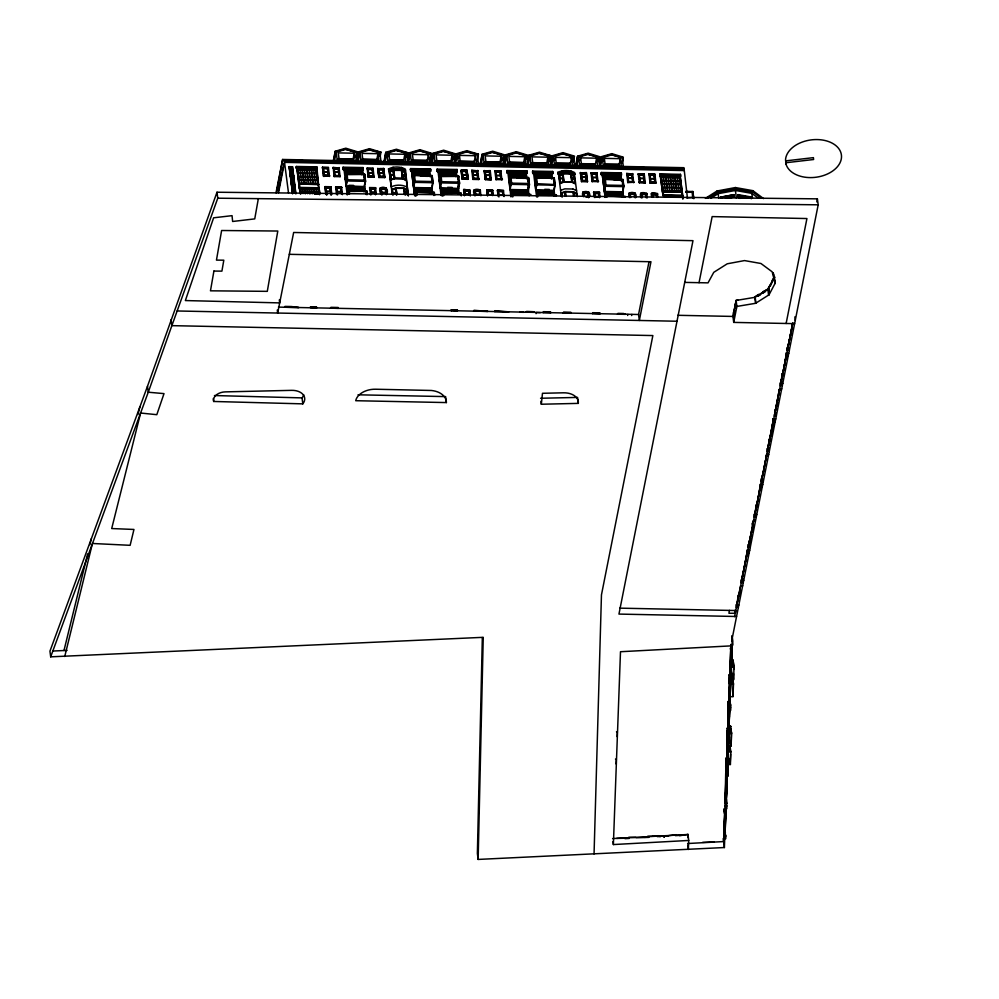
<?xml version="1.0" encoding="UTF-8"?>
<svg xmlns="http://www.w3.org/2000/svg" width="999" height="999" viewBox="0 0 999 999"><rect width="100%" height="100%" fill="white"/><g stroke="black" fill="none" stroke-linecap="round" stroke-linejoin="round"><path stroke-width="1.5" d="M482.33 637.574L477.372 853.458L478.146 859.427L724.387 847.539L732.329 637.837L818.181 204.807L817.394 198.851L216.995 192.233L147.49 386.263L49.95 651.161L50.687 656.83L483.241 637.325L478.146 859.427M594.055 853.945L601.46 594.88L652.859 335.564L171.865 325.649L148.264 392.22L50.687 656.83M668.219 836.038L660.189 836.051L660.164 836.75M668.581 835.664L676.248 834.677M687.936 835.863L687.974 834.49L612.599 838.586M616.121 763.973L616.296 759.065L615.484 759.103M617.132 736.638L617.307 731.718L616.495 731.768M679.645 835.664L687.974 834.49L688.711 840.459L613.374 844.555L620.491 651.723L731.967 645.829L730.993 670.953L729.807 670.466M635.951 837.449L628.721 837.287M636.4 837.774L648.738 837.374M652.072 836.288L647.739 836.25M652.484 836.275L658.291 835.688M688.711 840.459L688.373 849.487L687.799 845.017M714.223 842.045L702.634 842.357M730.906 644.367L723.613 841.57L687.599 843.531M732.042 641.445L731.755 635.789M724.987 836.001L725.998 808.715L724.874 808.778L723.825 836.063L725.848 835.951L724.987 832.392M726.086 776.048L727.21 775.986L726.198 803.258L725.037 803.333L725.711 773.226M729.832 705.057L730.831 677.784L729.707 677.846L728.658 705.119L730.681 705.019L729.819 701.46M731.043 672.327L732.042 645.042L730.918 645.104L729.869 672.389L730.993 672.327L732.042 645.042M725.386 832.367L724.874 835.127M726.498 802.359L725.798 796.678M728.221 731.206L729.27 743.206L727.247 743.318L726.236 770.591L727.372 770.529L728.421 743.256L727.372 770.529L726.723 765.259M727.284 728.234L728.571 737.799L729.632 710.514L728.621 737.799L727.447 737.861L728.496 710.576L730.481 710.464L730.219 701.435M731.031 668.718L730.931 671.453M732.442 641.42L732.142 638.711M729.844 726.335L730.656 726.285L729.844 726.335L730.594 732.841L731.405 732.804L730.856 728.546M732.329 660.414L733.091 660.077L734.028 667.245L733.566 679.782L729.532 680.007M725.848 835.951L725.749 838.685L723.726 838.785M726.598 799.637L726.86 808.678L724.824 808.778M726.036 776.048L728.071 775.936L728.271 770.479L726.822 762.449M729.27 743.206L729.008 734.165M729.882 726.623L730.631 726.835M730.481 710.464L730.681 705.019M729.67 677.846L731.693 677.734L731.43 668.693M729.782 749.924L729.894 745.329M732.866 666.358L733.091 660.077M729.894 750.798L730.681 751.298L729.894 750.798L729.158 745.129M733.041 666.633L732.292 660.127M730.569 754.158L730.232 763.298L729.42 763.348M733.591 673.751L733.403 678.596L732.604 678.633M733.741 669.455L733.878 666.046L730.044 666.258M726.36 764.71L730.381 764.497L730.856 751.947L729.944 745.629M728.433 746.141L731.118 745.991L731.58 733.441L730.656 726.285M725.798 779.882L725.936 776.285L727.122 776.76L726.161 801.885L725.037 801.947L724.862 793.706M726.173 768.668L725.761 759.265M726.96 748.351L727.147 743.556M728.346 710.813L727.447 736.475L728.583 736.413L728.021 732.105M730.756 656.368L730.906 652.409M726.81 762.886L726.91 760.251M729.832 683.965L728.87 698.376M724.912 814.759L724.025 829.307M729.482 705.082L729.482 703.696M730.531 677.797L730.444 678.583M730.694 672.339L730.694 670.966M731.743 645.067L731.655 645.841M724.637 836.013L724.637 834.64M725.686 808.74L725.611 809.515M725.848 803.283L725.848 801.897M726.897 775.998L726.822 776.785M728.109 743.268L728.034 744.043M729.32 710.539L729.245 711.313M729.782 705.069L730.831 677.784M724.949 836.001L725.998 808.715M727.21 775.986L726.161 803.271L725.711 799.462M730.294 696.74L732.979 696.603L733.478 684.053L732.742 678.383M388.499 168.968C393.419 166.346 400.349 166.296 405.382 169.143L408.191 194.668M408.416 196.004L405.119 170.717C400.324 168.094 394.13 168.319 389.148 170.379C391.158 168.769 401.81 167.208 405.569 170.879M557.829 172.44C562.749 169.83 569.68 169.768 574.7 172.615L574.9 174.338L571.515 174.276M561.351 174.063C549.712 174.538 574.225 169.593 574.9 174.338M578.321 403.384L541.333 404.233L542.482 393.294L563.473 392.807A16.109 10.777 -7.4 0 1 578.321 403.384L577.547 397.415L540.559 398.264M729.395 610.401L728.933 613.249L735.339 613.274L735.788 610.539L619.717 608.154M258.341 198.651L254.745 218.893L232.63 221.478L232.043 215.659L213.624 217.807L185.364 300.562L279.683 302.897L279.295 299.912M362.987 168.981L363.062 167.57L343.094 167.208L343.144 169.593L363.161 169.68L343.144 169.593M343.019 168.631L343.094 167.208M363.112 169.942L363.062 167.57M410.614 170.979L430.644 171.054L410.614 170.979L410.577 168.594L430.544 168.956L430.469 170.367M410.489 170.005L410.577 168.594M430.544 168.956L430.594 171.328M437.15 171.516L457.18 171.603L437.15 171.516L437.112 169.143L457.08 169.493L457.005 170.916M437.025 170.554L437.112 169.143M457.13 171.878L457.08 169.493M507.042 172.952L527.072 173.039L507.042 172.952L507.005 170.567L526.972 170.929L526.898 172.352M506.918 171.99L507.005 170.567M526.972 170.929L527.022 173.314M532.717 173.476L552.747 173.564L532.717 173.476L532.679 171.104L552.647 171.453L552.572 172.877M532.592 172.515L532.679 171.104M552.697 173.838L552.647 171.453M601.41 174.887L601.348 173.651L621.316 174.013L621.44 174.975L601.41 174.887L601.373 172.502L621.341 172.864L621.266 174.288M601.286 173.926L601.373 172.502M621.341 172.864L621.39 175.25M564.048 181.905L563.036 173.689L570.766 173.838L571.765 182.055L564.073 181.731M276.011 192.782L282.617 159.465L683.953 167.695L687.437 198.052M276.498 192.757L282.617 159.465M278.309 191.271L283.741 163.911M278.509 192.77L284.528 162.362L683.865 170.554M292.595 193.781L289.161 166.658L292.495 166.721L295.929 193.843M292.495 166.721L289.41 166.895L290.272 175.874L293.594 175.949M291.608 184.528L290.572 175.836L293.656 175.674L290.322 175.599M293.344 175.637L290.497 175.3M316.246 169.106L297.365 168.719L299.225 183.878L318.107 184.266L316.246 169.106L296.466 168.631L296.378 166.471L316.833 166.883L318.556 184.815L316.508 169.043M296.466 168.631L296.378 166.471M294.505 184.578L291.658 184.253M298.988 184.977L296.928 168.307L300.112 193.644M299.225 183.878L318.107 184.266M300.175 193.319L299.463 187.812L319.106 188.187L299.4 188.149L298.963 184.078L318.606 184.453L319.755 194.056M284.578 307.23L298.951 307.53M284.877 307.23L285.04 306.406L291.433 306.531L298.464 307.505M316.833 166.883L316.908 169.056M329.445 176.461L328.396 167.308L322.49 167.183L323.539 176.336L329.533 176.036L323.539 176.336M323.626 175.911L322.49 167.183M323.177 168.244L327.784 168.344L323.177 168.244L324.101 175.424M325.886 194.343L325.025 186.638L330.931 186.763L331.78 194.468M325.861 193.931L325.025 186.638M325.699 187.712L330.307 187.8L325.699 187.712L326.611 194.992M356.144 157.343L357.255 151.711L345.804 148.202L335.214 151.261L333.266 161.101L334.403 161.151L336.188 152.16L345.779 149.388L356.156 152.572L357.242 160.976M333.591 161.875L335.214 151.261M334.203 176.561L334.228 175.674L340.135 175.799L340.11 176.673L334.203 176.561L333.154 167.407L339.123 167.982L333.154 168.182L333.154 167.407M333.841 168.469L338.449 168.569L333.841 168.469L334.765 175.649M330.931 186.763L330.919 187.537L325.012 187.425M339.061 167.52L340.11 176.673M336.538 194.543L335.676 186.838L341.646 187.425L335.676 187.612L335.676 186.838M337.088 193.756L336.363 187.912L340.971 187.999L341.695 193.856M339.385 175.737L338.449 168.569M345.779 149.388L357.03 152.26L356.181 156.568M343.943 169.605L362.362 169.705L362.899 173.851M340.971 187.999L336.338 188.012M342.445 194.655L341.583 186.963M345.179 170.18L361.388 170.517L345.179 170.18L346.066 177.71M346.278 173.801L347.202 180.956L346.129 186.438L364.498 186.813L365.572 181.343L364.647 174.176L346.278 173.801L345.242 178.996L346.154 178.459L345.354 178.446L346.129 184.415M345.966 185.24L347.053 179.77L365.422 180.145L364.335 185.614L365.047 191.071M347.739 180.332L347.078 173.814L346.166 174.35L346.94 180.32M347.365 187.013L363.574 187.337L347.365 187.013L348.064 193.082M338.861 158.679L352.884 158.966L337.749 158.953M339.46 162.013L338.274 152.897L354.245 153.222L352.947 159.79L338.424 159.49M347.852 194.206L348.464 190.634L366.833 191.009L367.22 193.993M349.151 191.196L349.662 193.781M357.28 160.177L358.953 151.748L369.555 148.689L381.006 152.198L380.169 156.418M357.617 160.926L358.953 151.748M358.154 161.638L359.927 152.647L369.53 149.875L379.895 153.059L381.168 162.862M330.482 308.179L338.474 308.341M330.794 308.167L330.956 307.33L338.149 307.48L337.974 308.304M362.362 169.705L362.862 174.251M364.036 177.76L364.573 175.025L363.848 174.163L364.51 180.682M365.309 180.694L364.647 174.176M369.53 149.875L381.006 152.198M367.145 168.094L367.132 168.881L373.039 168.993L373.039 168.219L367.145 168.094L368.194 177.26L374.175 176.948L368.194 177.26M368.756 176.348L367.819 169.168L372.427 169.256L373.364 176.436M366.221 194.58L366.833 191.009M372.427 169.256L367.794 169.268M369.667 187.562L369.667 188.336L375.562 188.461L375.574 187.675L369.667 187.562L370.504 194.842M370.342 188.624L374.962 188.724L370.342 188.624L371.066 194.48M376.948 162.612L376.623 159.453L362.6 159.166M362.999 160.976L362.013 153.384L377.984 153.709L376.685 160.277L362.162 159.977M379.308 156.056L379.895 153.059M377.722 168.744L383.703 168.444L384.752 177.597L378.858 177.472L377.722 168.744L383.766 168.893M378.484 169.38C383.366 188.299 372.277 163.998 383.092 169.48L384.028 176.661M378.883 176.586C390.609 178.222 382.305 174.538 378.858 177.472M407.018 156.968L407.854 152.76L396.403 149.238L385.814 152.298L383.866 162.138L385.002 162.188L386.788 153.209L396.378 150.424L406.755 153.609L407.842 162.013M384.19 162.912L385.814 152.298M383.067 169.58L378.459 169.493M383.703 168.444L384.752 177.597M381.006 194.006C375.199 184.728 390.422 185.339 386.9 193.856M380.332 187.762L380.319 188.536L386.226 188.649M388.349 156.556L388.873 153.933L404.845 154.258L405.831 161.85M381.755 194.568L381.006 188.823L385.614 188.923L380.981 188.923L381.73 194.668M386.9 194.118L386.238 187.874M396.378 150.424L407.854 152.76M394.717 178.434L393.706 170.217L394.717 178.434L402.472 178.409L394.755 178.259M396.715 193.694L396.054 188.162L396.928 194.867M403.121 160.29L402.959 161.126L389.622 160.851M389.46 159.715L403.484 160.002L389.41 159.99M404.845 154.258L403.546 160.827L389.023 160.527M406.156 156.606L406.755 153.609M407.43 162.625L409.378 152.785L419.967 149.713L431.418 153.234L430.02 160.265M408.029 161.963L409.378 152.785M408.566 162.675L410.352 153.684L419.942 150.911L430.319 154.096L431.593 163.898M430.557 176.611L429.845 171.091L411.476 170.717L414.523 194.93M412.662 171.566L428.871 171.903L412.662 171.566L413.549 179.096M412.724 180.382L413.761 175.187L432.13 175.562L433.054 182.73L431.968 188.199L413.598 187.812L414.685 182.342L413.761 175.187M413.636 179.845L414.173 177.11M419.942 150.911L431.193 153.784L430.057 159.528M413.449 186.626L414.535 181.156L432.904 181.531L431.98 186.176M414.847 188.399L431.056 188.724L414.847 188.399L415.734 195.916M415.334 195.592L415.946 192.008L434.315 192.395L434.702 195.379M411.463 160.165L427.035 160.489L412.974 160.464M413.424 162.013L412.437 154.42L428.409 154.745L427.11 161.314L412.587 161.014M431.368 161.701L433.042 153.272L443.631 150.2L455.082 153.721L453.971 159.34M431.418 163.886L433.042 153.272M432.23 163.162L434.016 154.171L443.606 151.398L453.983 154.583L455.069 162.987L456.381 153.746L466.97 150.687L478.421 154.208L477.035 161.226M414.597 175.499L431.256 176.386L431.331 175.549L431.993 182.055L432.792 182.08L432.13 175.562M437.949 171.528L456.381 171.628L456.88 176.174M430.394 193.157L434.24 193.232L434.315 192.395M439.198 172.115L455.407 172.44L439.198 172.115L440.084 179.633M443.606 151.398L454.857 154.271L454.008 158.579M440.297 175.737L441.221 182.892L440.134 188.361L458.504 188.736L459.59 183.267L458.666 176.111L440.297 175.737L439.26 180.919L440.059 180.944M439.985 187.163L441.071 181.693L459.44 182.08L458.354 187.55M441.383 188.936L457.592 189.273L441.383 188.936L442.082 195.017M441.833 195.841L442.482 192.557L460.851 192.932L461.238 195.916M442.632 195.854L443.281 192.57L443.681 195.704M442.407 193.406L460.052 192.919L460.776 193.781M436.688 160.677L450.699 160.964L435.564 160.964M437.275 164.011L436.101 154.907L452.072 155.232L450.774 161.801L436.251 161.501M454.433 163.586L456.381 153.746M455.569 163.636L457.355 154.645L466.945 151.873L477.322 155.057L478.596 164.86M458.916 158.004L459.44 155.382L475.412 155.707L476.598 164.823M458.054 179.683L458.666 176.111M458.529 182.605L457.867 176.086L458.591 176.948M462.2 179.183L461.151 170.03L467.057 170.155L461.076 170.454L462.2 179.183L468.106 179.308L467.057 170.155M461.813 171.204L466.446 171.191C466.783 189.773 470.866 166.009 461.813 171.204L462.749 178.384L461.838 171.091M466.945 151.873L478.421 154.208M460.851 192.932L459.94 193.469M464.36 195.467L463.686 189.485L469.642 190.072L463.686 189.485M478.733 178.958L472.889 178.521L478.796 178.634L478.771 179.52L472.864 179.395L471.815 170.242L477.784 170.829L471.815 171.029L471.815 170.242M474.363 164.61L474.05 161.451L460.027 161.164M475.412 155.707L474.113 162.275L459.59 161.975M473.426 178.496L472.502 171.316L477.11 171.403L478.046 178.584M468.956 190.759L464.36 190.559L468.956 190.759L469.505 195.067M470.254 195.592L469.58 189.61M472.864 179.395L472.889 178.521M477.11 171.403L472.477 171.416M477.722 170.367L478.771 179.52M475.012 195.929C467.932 183.204 490.696 193.394 474.338 189.685M451.236 310.864L451.298 310.04L457.405 310.165L457.342 310.989M475.024 190.747L479.632 190.846L475.024 190.747L475.561 195.167M503.046 160.352L504.158 154.733L492.707 151.211L482.117 154.283L480.169 164.111L481.306 164.161L483.091 155.182L492.682 152.397L503.059 155.594L504.145 163.986M480.494 164.885L482.117 154.283M480.919 195.792L480.244 189.81M484.24 170.929L490.234 170.629L491.283 179.783L485.377 179.658L484.24 170.929L490.284 171.079L484.328 171.279L485.377 179.658M484.328 171.279L484.328 170.504M485.002 171.566L489.61 171.666L485.002 171.566L485.939 178.746M492.682 152.397L503.933 155.282L503.084 159.59M487.337 194.755L486.85 189.96L492.757 190.085L493.244 194.88M487.524 195.954L486.85 189.96M487.537 191.034L492.145 191.121L487.537 191.034L488.074 195.442M491.283 179.783L485.464 179.233M494.992 170.717L494.992 171.503L500.886 171.616L500.899 170.841L495.054 171.179M496.603 178.971L495.666 171.791L500.274 171.878L501.211 179.058M496.066 178.996C515.397 179.558 483.004 179.42 501.973 179.108M499.425 162.275L499.263 163.099L484.49 162.8M485.764 161.688L499.787 161.975L484.652 161.963M486.363 165.022L485.177 155.906L501.148 156.231L499.85 162.8L485.327 162.5M500.274 171.878L495.641 171.89M473.588 311.114L487.962 311.413M497.514 190.16L497.514 190.934L503.421 191.059L503.421 190.285L497.514 190.16L503.484 190.747L504.095 196.528M473.901 311.114L474.063 310.277L487.475 311.388M498.189 191.221L502.809 191.321L498.189 191.221L498.938 196.965M504.108 163.199L505.781 154.758L516.371 151.698L527.822 155.22L526.985 159.428M504.445 163.936L505.781 154.758M504.97 164.648L506.755 155.669L516.346 152.884L526.723 156.069L527.996 165.871M507.842 172.964L526.273 173.064L526.948 179.033M509.09 173.551L525.299 173.876L509.09 173.551L509.977 181.069M510.189 177.16L511.113 184.328L510.027 189.798L528.396 190.172L529.482 184.703L528.558 177.547L510.189 177.16L509.153 182.355L509.952 182.38M510.102 182.13L509.303 182.105L510.988 177.185L511.65 183.691M510.914 178.022L527.797 177.822L528.483 178.384L527.947 181.119M516.346 152.884L527.597 155.769L527.035 158.641M509.877 188.599L510.964 183.129L529.333 183.504L528.246 188.973L529.145 195.854M511.276 190.372L527.484 190.709L511.276 190.372L511.975 196.453M526.823 195.13L530.669 195.217L530.744 194.368L512.375 193.993L513.211 194.305L512.3 194.842M523.763 165.622L523.451 162.462L509.428 162.175M509.827 163.986L508.841 156.393L524.812 156.718L523.513 163.287L508.991 162.987M494.542 311.538L508.916 311.838M494.855 311.538L495.017 310.714L508.429 311.813M526.123 159.066L526.723 156.069M527.497 162.263L528.883 155.232L539.472 152.173L550.924 155.694L549.812 161.314M527.26 165.846L528.883 155.232M528.071 165.122L529.857 156.144L539.448 153.359L549.825 156.543L550.911 164.947M527.909 180.819L528.558 177.547M528.421 184.041L527.759 177.522L527.684 178.371M533.516 173.489L551.947 173.589L552.447 178.134M534.765 174.076L550.973 174.4L534.765 174.076L535.889 182.767M539.448 153.359L550.924 155.694M534.827 182.879L535.864 177.697L554.233 178.072L555.157 185.227L554.07 190.697L535.701 190.322L536.788 184.852L535.864 177.697M536.588 178.559L536.663 177.71L537.325 184.228L536.525 184.203L535.601 177.048L542.944 177.198M535.551 189.123L536.638 183.654L554.895 184.578L554.233 178.072M536.95 190.896L553.159 191.234L536.95 190.896L537.649 196.978M537.937 195.067L556.418 194.892L556.343 195.742L555.619 194.88L537.937 195.067L549.413 195.305M532.529 162.65L546.553 162.937L531.418 162.924M533.129 165.984L531.943 156.868L547.914 157.193L546.615 163.761L532.092 163.461M550.499 165.559L552.447 155.719L563.036 152.647L574.487 156.169L573.376 161.788M551.111 164.897L552.447 155.719M551.635 165.609L553.421 156.618L563.011 153.846L573.389 157.03L574.662 166.833M554.982 159.977L555.506 157.355L571.478 157.68L572.664 166.796M553.359 178.896L553.434 178.047L554.095 184.565M554.62 185.951L553.921 189.51L554.845 195.941M558.441 174.001C563.186 171.678 569.667 171.591 574.45 174.188L577.335 196.641M563.011 153.846L574.263 156.718L573.414 161.026M536.051 313.661L536.276 312.562L540.272 312.65M560.564 190.347L564.822 188.861L572.939 189.023M556.093 163.137L570.117 163.424L556.043 163.399M571.478 157.68L570.179 164.248L555.656 163.948M572.789 160.027L573.389 157.03M542.919 312.537L550.899 312.699M543.219 312.525L543.394 311.688L550.574 311.838L550.412 312.662M598.751 160.901L599.587 156.693L588.136 153.172L577.547 156.231L575.599 166.071L576.735 166.121L578.521 157.143L588.111 154.358L598.488 157.542L599.575 165.946M575.923 166.845L577.547 156.231M580.082 160.489L580.606 157.867L596.578 158.192L597.564 165.784M576.535 190.672L573.064 189.048M580.369 172.902L586.351 172.602L587.4 181.756L581.505 181.631L580.369 172.902L586.413 173.052M581.53 180.744C593.256 182.38 584.952 178.696 581.505 181.631M588.111 154.358L599.363 157.23L598.513 161.538M585.739 173.639L581.106 173.651C586.076 192.495 574.924 168.044 585.739 173.639L586.675 180.819M586.351 172.602L587.4 181.756M583.466 196.728C578.708 189.66 592.419 189.86 589.385 196.741M582.979 191.933L582.979 192.707L588.873 192.832M584.028 196.116L583.653 193.007L588.274 193.094L588.811 197.515M563.124 312.949L571.116 313.112M563.436 312.937L563.598 312.1L570.791 312.25L570.616 313.087M591.121 172.69L591.108 173.476L597.015 173.589L597.015 172.815L591.171 173.152M591.795 173.764L596.403 173.851L591.795 173.764L592.732 180.944M588.274 193.094L583.641 193.107M589.36 196.853L588.886 192.058M581.193 163.649L595.217 163.936L581.143 163.923M592.195 180.969C611.525 181.531 579.12 181.393 598.089 181.081M596.578 158.192L595.279 164.76L580.756 164.46M597.889 160.539L598.488 157.542M593.643 192.133L593.631 192.907L599.537 193.032L599.537 192.258L593.643 192.133L594.118 196.928M599.338 166.558L601.286 156.718L611.888 153.659L623.326 157.18L622.215 162.8M594.855 197.615L594.318 193.194L598.925 193.294L599.462 197.702M599.949 165.896L601.286 156.718M597.315 181.144L596.403 173.851M600.474 166.608L602.26 157.63L611.863 154.845L622.227 158.029L623.501 167.832M603.821 160.976L604.345 158.354L620.317 158.679L621.503 167.795M621.353 180.532L620.641 175L602.272 174.625L605.132 197.415M598.925 193.294L594.293 193.307M604.345 183.004L603.458 175.487L619.667 175.812L620.229 180.17M603.521 184.291L604.557 179.096L622.926 179.483L623.851 186.638L622.764 192.108L623.326 196.378M604.432 183.766L604.969 181.031M604.245 190.534L605.332 185.065L623.701 185.439L622.777 190.085M604.557 179.096L605.481 186.264L604.395 191.733L622.764 192.108M611.863 154.845L623.101 157.717L621.965 163.474M606.156 196.94L605.644 192.308L621.853 192.645L622.414 196.99M607.467 196.791L607.542 195.941L624.2 196.84M604.932 164.136L618.955 164.423L604.882 164.41M620.317 158.679L619.018 165.247L604.495 164.947M592.27 313.549L600.262 313.711M620.179 180.444L619.667 175.812M592.582 313.536L592.744 312.699L599.937 312.849L599.762 313.674M620.641 175L621.316 180.969M605.394 179.42L622.052 180.307L622.127 179.458L622.789 185.976L623.588 185.989L622.926 179.483M622.177 195.816L621.853 192.645M633.703 181.818L627.809 181.693L633.766 182.28L627.784 182.58L626.735 173.426L632.692 174.001L626.723 174.201L626.735 173.426M627.409 174.488L632.017 174.588L627.409 174.488L628.346 181.668M627.784 182.58L627.809 181.693M632.629 173.551L633.691 182.705M629.732 197.652C624.912 190.534 638.935 190.797 635.639 197.777M629.258 192.857C628.658 194.518 635.839 194.668 635.164 192.982M629.932 193.931L634.54 194.018L629.932 193.931L630.282 196.903M632.954 181.768L632.017 174.588M638.224 174.088L644.218 173.789L645.267 182.942L639.36 182.817L638.224 174.088L644.218 173.789M638.985 174.725L643.606 174.825L638.985 174.725L639.922 181.905M639.36 182.817L639.385 181.93L645.354 182.517L639.385 181.93M644.28 174.238L638.311 174.438L638.311 173.664M640.834 193.119C656.693 196.953 635.888 187.05 641.321 197.914M617.519 314.185L625.511 314.348M641.52 194.193L646.128 194.281L641.52 194.193L641.87 197.165M617.919 314.198L617.981 313.374L623.738 313.499M644.53 182.005L643.606 174.825M645.267 182.942L645.292 182.055M655.956 182.268L650.049 182.155L656.018 182.73L650.024 183.042L648.975 173.876L654.944 174.463L648.975 174.663L648.975 173.876M650.586 182.13L649.65 174.95L654.27 175.037L655.194 182.218M646.74 193.244L647.252 197.927M650.024 183.042L650.049 182.155M654.27 175.037L649.637 175.05M654.882 174.001L655.931 183.154M651.835 196.703C647.939 187.662 666.882 197.452 651.498 193.319M627.659 315.459L627.884 314.36M652.185 194.38L656.793 194.48L652.185 194.38L652.534 197.365M631.655 315.547L631.88 314.435M677.359 191.633L681.718 191.721L679.857 176.573L660.901 176.511L680.519 176.511L680.431 174.338L659.989 173.926L662.999 195.604L682.642 195.979L682.217 191.908L683.004 198.764M660.064 176.086L659.989 173.926M657.742 196.815L657.404 193.444M662.512 191.87L682.23 191.945L680.182 176.174L682.167 192.283L676.111 192.133M289.31 254.32L650.973 261.738L639.335 320.467L638.561 314.498L649 261.788M662.999 195.604L682.717 195.679L683.079 198.426M663.486 195.567L682.367 195.954L682.754 198.901M680.431 174.338L680.519 176.511M681.718 191.721L662.837 191.333L660.976 176.186M689.023 192.295L686.038 192.233L686.101 191.396L692.881 191.533L693.818 198.689M686.763 197.902L693.656 197.502L692.757 198.027L692.082 191.521L692.02 192.357L686.101 191.396M693.556 198.052L692.881 191.533M699.05 282.692L712.15 216.596L806.93 218.544L786.126 323.476M733.328 313.037L734.702 308.129M735.089 304.146L734.752 307.854M794.617 323.651L733.716 322.402L732.941 316.433L736.138 300.262L738.149 300.299M734.128 313.674L734.727 310.627M733.716 322.402L736.875 306.431L736.101 300.462L754.807 297.34L768.281 288.823L774.35 277.285L775.124 283.254L769.055 294.78L755.581 303.309L736.875 306.431M737.986 596.828L737.025 604.045M787.324 350.487L792.756 323.127L787.337 350.512L786.937 347.502M734.577 616.633L792.756 323.152M816.795 201.898L817.394 198.851M739.135 595.754L739.872 592.007M739.248 596.166L739.834 593.194M750.649 541.408L751.26 538.361M772.589 430.769L773.189 427.734M777.584 405.544L778.184 402.51M407.217 187.213C402.872 184.628 395.941 184.453 391.233 186.875L389.123 170.529M768.88 442.245L767.919 447.065L768.805 447.614M771.99 426.685L772.951 421.878L767.994 447.602M774.662 413.037L775.386 409.428M778.496 393.856L779.457 389.048L774.5 414.772L775.611 414.797M781.892 376.598L780.931 381.406L781.817 381.968M785.002 361.039L785.963 356.218L786.85 356.78M787.687 347.377L788.398 343.781M791.757 327.01L792.544 323.938M742.607 574.75L741.895 578.359L742.769 578.921M745.966 557.979L746.927 553.171L741.957 578.896M748.638 544.33L749.362 540.721M752.472 525.162L753.433 520.342L753.908 520.891M755.868 507.904L754.907 512.712L755.781 513.261M758.978 492.332L759.939 487.524L760.813 488.074M762.374 475.074L761.887 480.432M765.721 458.304L766.445 454.695L766.92 455.244M749.1 547.477L748.288 547.452L753.758 520.104M756.131 513.573L755.906 514.66L754.794 514.635L760.264 487.275L759.852 484.453M762.112 481.83L761.3 481.805L766.77 454.458L768.731 454.495M791.583 330.769L788.586 343.743M742.894 580.307L741.782 580.282L747.252 552.934L746.84 550.112M762.961 475.049L765.434 460.614M775.973 409.403L778.458 394.967M755.606 514.647L755.818 513.561L755.007 513.548M767.369 455.556L767.582 454.47M793.693 324.263L793.918 323.177M742.594 580.294L742.806 579.22L741.995 579.195M750.474 541.658L751.061 538.686M752.547 531.281L753.134 528.321M767.669 455.556L767.881 454.483L766.77 454.458M771.478 435.764L772.065 432.804M773.588 425.699L774.138 422.44M780.681 389.91L780.906 388.823L779.782 388.798L774.312 416.158L775.124 416.171M749.625 546.403L750.212 543.431M752.584 531.58L753.171 528.621M754.657 521.216L754.869 520.129M63.973 650.524L87.662 553.783M89.885 544.717L91.371 538.673M64.748 656.493L92.145 544.642M137.949 414.573L139.823 407.068M216.995 192.233L217.77 198.202L171.865 325.649L171.091 319.68M771.852 281.256L773.238 278.621M770.229 286.376L774.3 277.385M751.248 198.776L751.211 196.965L738.136 194.643L738.423 196.503M737.974 196.778L738.136 194.643M738.523 197.278L746.278 198.302M571.178 174.051L572.227 182.093L575.074 183.391M574.025 175.349C570.017 172.727 563.586 173.002 558.978 174.95L560.077 183.441L563.873 182.13L572.002 182.28L575.237 183.754L574.125 175.25M573.526 191.995L574.05 196.016M402.897 178.621L401.948 170.492L402.897 178.621L405.844 179.82L402.997 178.521M404.707 171.878C400.686 169.256 394.255 169.53 389.647 171.478L390.746 179.97L394.543 178.646L402.672 178.809L405.906 180.282L404.807 171.791L401.848 170.579M404.895 193.893L404.295 188.436L405.244 195.18M705.369 198.376L717.07 190.984L735.401 187.55L752.859 190.659L763.561 198.589M708.166 198.227L717.257 192.47L735.601 189.036L753.046 192.145L761.375 198.314M710.789 198.339L718.131 193.694L735.401 190.459L751.847 193.381L758.066 197.989M758.691 294.355L754.994 296.703L755.531 297.078M762.736 291.795L768.194 289.061M757.654 296.104L766.158 290.734M757.916 296.291L760.351 294.755M762.774 293.219L765.209 291.683M390.871 179.62L394.28 178.434L393.181 170.292L389.822 171.578L390.809 179.52L394.28 178.434M407.892 195.404L407.155 189.735L403.921 188.274L395.791 188.112L391.995 189.423L392.545 193.669M392.919 193.319L395.854 192.295L395.392 188.711L392.445 189.735L393.007 194.93M392.957 193.606L395.891 192.582M563.611 181.905L560.202 183.092L559.09 174.962L562.512 173.776L563.548 181.806M576.848 196.041L576.473 193.207L573.251 191.733L565.109 191.583L561.326 192.907L561.688 195.729M561.775 193.207L564.722 192.183L565.184 195.767M335.577 151.823L345.891 148.839M359.328 152.31L369.63 149.326M386.176 152.859L396.491 149.875M409.74 153.346L420.055 150.362M433.404 153.834L443.718 150.849M456.743 154.308L467.057 151.324M482.492 154.833L492.794 151.848M506.156 155.32L516.458 152.335M529.258 155.794L539.56 152.81M552.809 156.281L563.124 153.297M577.909 156.793L588.224 153.809M601.66 157.28L611.962 154.296M774.35 277.335L774.987 277.198M720.391 197.24L734.14 194.668L734.253 195.529L720.516 198.102L720.391 197.24L734.14 194.668M725.311 198.189L734.377 196.491L729.757 197.702M726.86 198.326L733.903 197.003L728.171 198.302M785.564 160.889L813.423 157.642L813.611 159.515L785.751 162.762M675.361 835.639L683.94 835.152M293.531 160.377L302.61 160.34M730.881 645.104L732.904 645.004L732.542 638.698M730.881 646.191L732.005 646.128M732.267 660.664L733.079 660.626L733.666 665.172M731.343 667.382L734.028 667.245M729.907 671.303L731.031 671.253M729.869 672.389L731.892 672.277M729.769 675.112L731.792 675.012M732.617 678.096L733.428 678.046M730.756 678.558L729.632 678.621L729.158 675.012M729.67 678.92L730.793 678.858M729.495 683.054L733.328 682.854L732.979 696.603M733.478 684.053L729.42 683.99L728.858 679.682M728.658 703.746L729.782 703.683M728.696 704.045L729.832 703.983M729.72 704.183L730.581 707.742L728.558 707.854L727.784 701.885M729.545 711.3L728.421 711.363L727.722 704.932M728.458 711.663L729.582 711.6M728.433 715.471L729.245 715.421M728.408 716.021L729.22 715.971L728.845 713.136M727.659 731.106L728.621 716.708L727.846 713.848M727.597 732.467L731.43 732.255L731.118 745.991M727.547 733.666L731.58 733.441M728.621 736.713L727.497 736.775L726.723 730.968M729.482 737.749L727.447 737.861L726.723 732.217M727.21 744.093L728.333 744.03M728.371 744.33L727.247 744.392L726.748 740.484M727.01 749.462L726.86 763.823L725.699 758.091M728.159 752.097L730.856 751.947M729.445 762.799L730.257 762.749M726.248 769.218L727.372 769.155L726.81 764.834M727.409 769.455L726.285 769.517L725.711 765.159M728.271 770.479L726.236 770.591L725.686 766.358M726.036 777.122L727.172 777.06M725.798 782.192L725.649 796.553L724.75 793.531M725.074 802.247L726.198 802.185M725.037 803.333L727.06 803.221M724.924 806.056L726.96 805.943M724.787 809.565L725.923 809.502M724.837 809.864L725.961 809.802M724.999 814.909L723.838 809.178M616.67 838.411L629.258 838.161M644.455 837.337L648.738 837.1M657.317 836.638L660.177 836.488M624.962 838.661L629.245 838.436M724.949 834.627L723.751 834.14M723.863 834.977L724.987 834.927M53.072 651.023L67.083 650.386M217.77 198.202L818.181 204.807M343.169 167.807L363.149 168.169M349.076 168.144L362.912 168.394M410.651 169.193L430.619 169.543M437.187 169.73L457.155 170.092M410.414 169.418L428.858 169.743M436.95 169.955L440.022 170.017M447.702 170.155L456.93 170.317M507.08 171.166L527.06 171.528M532.754 171.691L552.722 172.053M343.069 168.356L363.037 168.706M506.843 171.391L525.287 171.728M601.448 173.102L621.415 173.464M410.552 169.743L430.519 170.092M437.087 170.28L457.055 170.642M532.517 171.915L538.661 172.028M544.805 172.14L552.484 172.278M601.211 173.327L619.655 173.664M506.98 171.716L526.948 172.078M532.642 172.24L552.622 172.602M601.473 174.613L621.44 174.975M361.488 159.44L376.573 159.728M459.977 161.438L473.988 161.726M508.316 162.45L523.389 162.737M337.575 159.778L352.36 160.09L352.522 159.253L352.872 162.013M362.762 160.302L376.099 160.577L376.261 159.74L376.623 162.5M413.174 161.338L426.511 161.613L426.685 160.777L427.035 163.536M435.402 161.788L450.174 162.088L450.349 161.264L450.699 164.023M460.177 162.3L473.526 162.575L473.688 161.738L474.038 164.498M509.59 163.312L522.927 163.586L523.089 162.762L523.451 165.509M531.256 163.761L546.028 164.061L546.191 163.224L546.553 165.984M556.243 164.273L569.592 164.548L569.755 163.711L570.104 166.471M581.356 164.785L594.692 165.06L594.855 164.223L595.204 166.983M605.094 165.272L618.431 165.547L618.593 164.71L618.955 167.47M339.86 160.427L344.043 160.514M346.041 160.564L351.636 160.677M362.2 160.889L367.794 161.001M369.792 161.051L375.374 161.164M389.061 161.438L394.642 161.551M396.64 161.601L402.235 161.713M412.612 161.925L418.206 162.038M420.204 162.075L425.799 162.2M436.276 162.412L441.87 162.525M443.868 162.562L449.463 162.687M459.627 162.887L465.209 162.999M467.207 163.049L472.802 163.162M485.364 163.424L490.959 163.536M492.944 163.574L498.538 163.686M509.028 163.898L514.61 164.023M516.608 164.061L522.202 164.173M532.13 164.373L537.724 164.498M539.71 164.535L545.304 164.648M555.694 164.86L561.276 164.972M563.274 165.022L568.868 165.135M580.794 165.372L586.376 165.484M588.374 165.534L593.968 165.647M604.532 165.859L610.127 165.984M612.112 166.021L617.707 166.134M323.676 160.764L334.215 160.976M380.132 161.925L384.727 162.013M478.471 163.936L481.343 163.998M573.501 165.896L576.535 165.959M623.638 166.92L643.806 167.333M376.498 162.263L376.623 159.453M421.553 163.137L427.36 163.262M519.405 165.147L523.763 165.235M616.371 167.133L619.268 167.195M282.804 160.964L684.14 169.193M289.111 166.92L292.432 166.995L295.667 193.531M296.266 167.07L316.908 167.482M322.552 167.645L328.459 167.77L322.49 167.957M333.079 167.832L339.123 167.982M367.058 168.519L373.102 168.681M471.74 170.667L477.784 170.829M626.648 173.851L632.692 174.001M648.888 174.301L654.944 174.463M660.064 174.525L680.506 174.937M296.403 167.333L316.858 167.757M383.703 169.218L377.797 169.093L377.809 168.319M461.151 170.804L467.057 170.929M586.351 173.376L580.444 173.252L580.456 172.477M660.014 174.8L680.456 175.212M296.528 168.294L316.983 168.719M393.668 170.392L401.436 170.367L402.447 178.584M660.139 175.762L680.581 176.174M289.947 169.48L292.257 169.53M603.396 175.762L619.617 176.086M562.387 175.2L559.527 175.137L560.576 183.192M290.185 171.328L292.495 171.378M290.209 171.491L292.52 171.541M346.029 173.164L353.359 173.314M353.796 173.314L361.139 173.464M420.841 174.7L413.499 174.538L414.423 181.706L415.222 181.718L414.56 175.2L413.686 176.036M421.278 174.7L428.608 174.85M447.377 175.237L440.035 175.087L440.959 182.243L441.758 182.268L441.096 175.749L440.184 176.274M447.814 175.25L455.144 175.399M509.927 176.523L517.27 176.673M517.707 176.686L525.037 176.835M543.381 177.21L550.711 177.36M611.638 178.609L604.295 178.459L605.219 185.614L606.018 185.627L605.357 179.121L604.482 179.945M612.075 178.621L619.405 178.771M298.339 173.152L302.422 173.227M302.934 173.239L307.018 173.327M307.53 173.339L311.613 173.414M312.125 173.426L316.196 173.514M363.886 174.463L346.203 174.65M457.904 176.386L440.222 176.573M536.7 178.009L553.471 178.346M661.95 180.607L666.033 180.694M666.533 180.694L670.616 180.782M671.128 180.794L675.212 180.881M675.724 180.894L679.807 180.969M363.736 174.713L364.535 174.725M413.648 175.737L414.448 175.749M420.542 175.874L432.018 176.111M457.754 176.636L458.553 176.661M510.876 177.722L510.077 177.71L510.851 183.679M516.97 177.847L528.446 178.084L529.22 184.053M535.751 178.234L539.597 178.322M604.445 179.645L605.244 179.67M614.397 179.857L622.814 180.02M290.447 173.339L292.757 173.389M420.579 176.174L428.209 176.323M517.02 178.147L524.637 178.309M614.435 180.145L622.852 180.32M334.166 175.986L340.072 176.111M639.323 182.255L645.229 182.367M378.933 177.048L384.84 177.173M462.287 178.759L468.194 178.883M472.952 178.971L478.796 178.634M496.128 179.458L502.022 179.57M581.58 181.206L587.487 181.331M592.245 181.418L598.151 181.543M627.859 182.155L633.766 182.28M650.112 182.617L656.018 182.73M440.172 180.394L439.373 180.382L440.147 186.338L440.946 186.363L440.035 186.888M510.064 181.83L509.265 181.806L510.039 187.775M345.392 178.746L346.191 178.759M439.41 180.669L440.209 180.694M291.109 178.434L293.419 178.484M299.225 179.945L303.309 180.032M303.821 180.045L307.904 180.12M308.404 180.132L312.487 180.22M312.999 180.232L317.083 180.307M347.202 180.956L365.572 181.343M414.685 182.342L433.054 182.73M441.221 182.892L459.59 183.267M511.113 184.328L529.482 184.703M536.788 184.852L555.157 185.227M605.481 186.264L623.851 186.638M662.824 187.4L666.907 187.487M667.419 187.5L671.503 187.587M672.015 187.6L676.098 187.675M676.61 187.687L680.694 187.775M291.346 180.282L293.669 180.332M291.371 180.444L293.681 180.482M291.608 182.293L293.918 182.342M414.41 185.814L413.611 185.802L412.837 179.832M457.717 186.701L458.516 186.726M527.609 188.137L528.409 188.149M604.407 189.71L605.207 189.735M414.298 186.363L413.499 186.351L411.476 170.717M605.094 190.272L604.295 190.26L602.272 174.625M692.782 192.083L686.038 192.233M298.976 184.078L318.631 184.49M349.026 185.302L353.621 185.402M447.639 187.325L452.235 187.425M544.73 189.323L549.325 189.41M662.587 191.546L682.167 192.283M294.767 184.89L291.433 184.827L294.817 184.628L291.683 185.065L292.819 193.207L295.716 193.257M346.178 186.151L364.548 186.538L365.085 190.672M440.197 188.087L458.566 188.461M510.089 189.523L528.459 189.897M535.764 190.047L554.133 190.422M396.016 188.336L403.783 188.324L404.445 193.856M605.581 192.582L621.803 192.919M324.937 187.063L330.844 187.188L325.087 187.1M335.602 187.263L341.508 187.387M369.58 187.987L375.487 188.099L369.73 188.024M380.244 188.187L386.151 188.299M474.263 190.11L480.169 190.235M486.763 190.384L491.196 190.484M582.892 192.357L588.798 192.482M629.17 193.282L635.077 193.406L629.32 193.319M651.423 193.744L657.317 193.868M335.739 187.3L341.646 187.425M380.394 188.212L386.288 188.336M474.4 190.147L480.307 190.26M486.913 190.422L492.819 190.547L486.85 190.747M583.041 192.395L588.935 192.52M593.693 192.595L599.537 192.258M640.896 193.581L646.803 193.706M651.56 193.781L657.467 193.906M463.673 190.26L469.58 190.384M292.27 187.387L294.58 187.425M336.688 188.249L340.671 188.336L341.084 191.546L337.1 191.458M583.666 193.344L587.961 193.431L588.511 197.602M299.4 188.149L319.106 188.212L319.83 193.719M663.074 195.267L682.654 196.004M300.399 189.011L304.483 189.098L305.07 193.656M355.544 190.135L348.214 189.985L348.851 193.619M355.981 190.147L363.324 190.297M423.027 191.521L415.684 191.371L416.246 195.692M423.464 191.533L430.794 191.683M449.562 192.07L442.22 191.92L442.607 194.867M450 192.07L457.33 192.22M519.455 193.506L512.112 193.344L512.499 196.303M519.892 193.506L527.222 193.656M537.787 193.881L545.129 194.031M545.566 194.031L552.897 194.181M606.48 195.292L613.823 195.442M614.26 195.442L621.59 195.592M664.01 196.478L668.094 196.566M668.606 196.566L672.677 196.653M673.189 196.666L677.272 196.753M677.784 196.753L681.867 196.84M292.507 189.236L294.83 189.286M292.532 189.385L294.842 189.435M366.071 191.284L348.389 191.471M416.783 192.332L433.441 193.219L433.516 192.37L433.916 195.504M513.211 194.305L529.832 194.905M355.257 191.321L348.351 191.171L348.763 194.305M365.921 191.533L366.72 191.558L367.132 194.693M430.357 192.857L434.203 192.932M442.37 193.107L452.322 193.307M526.785 194.842L530.631 194.917M366.758 191.858L366.034 190.996L366.446 194.118M415.871 192.857L416.745 192.033L417.145 195.167M585.726 196.591L588.386 196.641M337.125 191.696L341.121 191.783L341.396 193.956M385.764 192.695L381.78 192.607L382.055 194.793M465.134 194.343L469.118 194.43M475.786 194.543L479.782 194.618M488.299 194.817L492.282 194.905M498.963 195.017L502.947 195.092M585.751 196.815L588.411 196.878M595.092 196.99L599.075 197.065M300.699 191.296L304.782 191.383M305.294 191.383L309.378 191.471M309.877 191.483L313.961 191.571M314.473 191.583L318.556 191.658M292.769 191.246L295.092 191.284M314.797 194.043L318.881 194.131M684.702 282.392L708.029 282.867L713.773 272.327L727.247 263.798L744.517 260.577L760.951 263.499L772.152 271.803L775.124 283.254M563.486 312.662L570.679 312.812M592.632 313.261L599.825 313.411M457.305 310.689L451.236 310.352M617.569 313.986L625.549 314.148M278.434 307.105L638.561 314.498M677.759 315.297L732.941 316.433M519.705 312.225L523.701 312.3M177.148 310.976L677.01 321.241M786.787 353.246L788.798 353.284M782.841 383.379L780.831 383.329L786.213 356.069L785.826 353.084M779.744 388.798L781.755 388.848M358.017 394.805L445.604 396.603L446.378 402.572L355.719 400.711A17.607 11.788 -7.4 0 1 375.437 389.223L431.368 390.472A20.055 13.412 -7.4 0 1 446.378 402.572M773.775 418.893L775.786 418.931M760.763 484.54L762.774 484.59M754.794 514.635L756.805 514.672M747.751 550.187L749.762 550.237M741.782 580.282L743.793 580.319M742.707 585.789L740.596 585.751L736.887 604.482L737.799 604.495M738.636 598.239L737.874 595.367M736.875 605.057L738.873 605.107M736.563 616.495L618.955 614.085L692.981 240.672L293.644 232.48L277.672 313.049L277.285 310.065M788.623 349.151L787.437 348.589M787.1 355.994L786.288 355.981L780.831 383.329L781.942 383.354M786.076 357.068L786.887 357.08M784.964 362.15L782.479 376.573L781.705 373.688M781.043 382.255L781.855 382.267M774.088 421.64L773.276 421.628L767.806 448.988L768.618 449.001M773.026 422.415L773.838 422.427M773.064 422.714L773.875 422.727M771.94 427.797L769.467 442.22L768.693 439.335M768.031 447.902L768.843 447.914M760.264 487.275L761.076 487.3M760.052 488.361L760.863 488.374M758.928 493.444L756.455 507.879L755.681 504.994M749.537 540.696L752.834 526.273L752.047 523.389M747.252 552.934L748.064 552.947M746.99 553.708L747.801 553.733M747.027 554.008L747.839 554.033M745.916 559.09L743.031 573.513M214.46 395.542L302.035 397.889A14.161 9.478 -7.4 0 0 303.696 394.767M213.311 398.489L213.699 401.473L302.809 403.858L302.035 397.889M665.496 167.844L673.076 168.356M771.378 282.942L768.231 288.149L769.005 288.274M768.893 288.923L769.055 294.78M738.211 195.242L751.298 197.565M746.49 196.766L749.387 197.278M738.049 195.492L751.123 197.814M738.174 196.466L748.201 198.239M738.461 197.19L741.483 197.727M738.96 198.152L740.259 198.376M474.325 164.273L474.05 161.451M573.876 175.549L571.403 174.425L571.878 178.009L574.338 179.133M574.375 179.42L571.915 178.297L572.377 181.893L574.85 183.017M402.085 170.954L404.545 172.078M402.547 174.538L405.02 175.674M402.585 174.825L405.057 175.949M404.195 188.536L407.055 189.835L407.742 195.192M404.433 188.898L406.893 190.022L407.467 195.23M404.895 192.495L407.367 193.619M404.932 192.782L407.405 193.906M755.494 297.827L754.807 297.34L755.581 303.309M564.922 191.808L565.434 195.829M561.438 192.907L561.962 196.928M773.201 272.789L773.888 275.474M773.039 272.802L773.726 275.412M318.144 184.84L318.531 187.787L299.937 187.425L299.55 184.478M794.842 316.883L795.304 320.454M789.035 348.164L789.347 350.549M787.949 353.634L788.261 356.019M774.175 277.622L774.949 283.579M781.83 382.53L782.292 386.113M768.468 288.461L769.242 294.43M767.819 289.111L768.593 295.08M779.894 383.079L780.281 386.064M752.859 190.659L753.046 192.145M751.847 193.381L752.422 197.852M775.861 412.612L776.323 416.196M774.937 419.28L775.249 421.665M772.914 418.806L773.276 421.628L772.851 418.643M755.144 297.128L755.931 303.097M735.401 187.55L735.601 189.036M735.401 190.459L736.4 198.089M768.968 449.375L769.28 451.76M734.228 195.267L734.427 196.828M766.882 448.738L767.269 451.723M762.999 479.458L763.311 481.843M761.762 483.741L762.225 487.325M760.938 478.983L761.3 481.83M735.601 302.997L736.375 308.966M718.131 193.694L718.718 198.164M733.428 313.936L734.203 319.905M717.07 190.984L717.257 192.47M755.956 515.022L756.268 517.407M753.87 514.385L754.257 517.37M749.837 543.918L750.299 547.502M748.75 549.388L749.213 552.971M747.926 544.642L748.288 547.452M742.781 579.482L743.244 583.054M740.846 580.032L741.246 583.016M738.024 605.456L738.336 607.842M735.938 604.807L736.325 607.792M734.952 610.289L735.339 613.274M677.347 177.672L678.184 184.191M678.221 184.465L679.07 190.996M672.752 177.572L673.601 184.103M673.626 184.365L674.475 190.896M730.257 648.376L731.043 651.236L730.494 665.621L729.707 662.762M730.694 656.967L731.243 661.226M732.879 673.801L733.566 679.782M668.156 177.472L669.005 184.003M669.043 184.278L669.892 190.809M732.754 679.145L733.303 683.403L732.492 683.441L732.155 680.069M731.38 675.349L731.693 677.734M729.058 674.575L729.62 678.983M728.771 678.271L729.37 682.879M663.561 177.385L664.41 183.916M664.447 184.178L665.297 190.709M660.464 176.099L662.587 192.445M728.321 701.161L728.658 705.119M728.858 712.437L729.395 716.62M727.846 707.317L728.421 711.713M727.771 712.537L728.171 715.621M728.908 736.9L729.382 740.471L727.347 740.584L726.773 736.113M727.172 728.071L727.572 731.143M728.271 736.438L728.271 737.811L727.722 733.578M656.793 194.48L657.142 197.452M656.768 196.953L656.493 194.817L652.497 194.73L652.784 196.878M729.695 758.503L730.381 764.497M726.698 739.085L727.297 743.306M727.697 769.63L728.171 773.214L726.136 773.326L725.749 770.341M727.759 773.551L728.071 775.936M727.06 769.168L727.06 770.554L726.698 767.731M725.786 799.013L726.161 801.885M646.128 194.281L646.478 197.265M646.241 197.827L645.829 194.618L641.845 194.53L642.257 197.752M723.938 809.202L724.537 813.823M723.214 838.511L724.387 847.539M634.54 194.018L634.902 197.003M634.652 197.565L634.24 194.355L630.257 194.281L630.669 197.49M625.037 197.153L625.112 196.303L606.743 195.929L606.668 196.778M623.364 195.979L622.827 191.833L604.457 191.458L605.169 196.978M618.955 164.423L619.28 167.582M604.345 158.354L605.332 165.946M602.26 157.63L603.346 166.021M603.458 175.487L604.395 182.73M605.644 192.308L606.206 196.653M597.015 172.815L591.033 173.114L592.17 181.843M596.94 173.239L598.064 181.968M599.462 192.682L600.024 197.04M595.217 163.936L595.591 166.821M580.606 157.867L581.793 166.983M583.978 193.344L584.39 196.553M583.653 193.007L584.028 195.879M578.521 157.143L579.795 166.933M573.826 175.424L574.862 183.491M576.535 195.891L576.223 193.494L573.751 192.37L574.225 195.966M570.117 163.424L570.429 166.583M570.854 170.854L571.053 172.415M570.904 173.789L572.002 182.28M573.251 191.733L573.801 195.991M573.601 195.979L573.114 191.783L565.384 191.633L565.871 195.829M562.362 170.679L562.574 172.24M562.762 173.626L563.873 182.13M565.109 191.583L565.671 195.829M561.713 193.032L562.237 196.791M558.478 173.851L561.363 196.316M557.842 172.253L558.029 174.001M555.506 157.355L556.493 164.947M553.421 156.618L554.507 165.022M550.973 174.4L551.485 179.033M553.159 191.234L553.671 195.854M547.914 157.193L548.901 164.785M546.553 162.937L546.928 165.822M534.94 182.342L535.714 188.299M533.578 173.214L536.65 196.953M529.857 156.144L531.131 165.934M524.812 156.718L525.998 165.834M527.909 185.714L528.296 188.699M612.986 841.57L613.374 844.555M525.299 173.876L525.811 178.509M527.484 190.709L527.996 195.329M523.451 162.462L523.826 165.347M540.946 401.248L541.333 404.233M512.375 193.993L512.762 196.978M506.755 155.669L507.842 164.061M507.904 172.69L510.951 196.903M501.148 156.231L502.135 163.836M499.787 161.975L500.162 164.872M500.899 170.841L494.905 171.141L496.041 179.882M500.811 171.266L501.948 179.995M502.809 191.321L503.346 195.729M497.427 190.584L498.189 196.403M492.145 191.121L492.707 195.429M492.12 191.234L492.682 195.542M483.091 155.182L484.365 164.985M479.632 190.846L480.169 195.255M466.97 170.579L468.106 179.308M470.254 195.854L469.505 190.035L463.598 189.91L464.348 195.729M468.968 190.647L469.53 194.955M464.922 194.867L464.36 190.559L464.897 194.967M459.44 155.382L460.427 162.974M457.355 154.645L458.441 163.049M457.979 184.703L459.278 193.981M455.407 172.44L455.969 176.798M457.592 189.273L458.104 193.893M452.072 155.232L453.059 162.825M450.699 160.964L451.073 163.861M440.834 175.749L441.096 177.735M442.482 192.557L442.869 195.542M438.012 171.254L441.058 195.467M434.016 154.171L435.289 163.973M428.409 154.745L429.595 163.861M432.704 193.881L432.03 187.912L413.661 187.537L414.735 195.829M428.871 171.903L429.383 176.523M431.056 188.724L431.568 193.356M427.035 160.489L427.36 163.649M415.946 192.008L416.333 194.992M410.352 153.684L411.438 162.088M403.484 160.002L403.858 162.887M404.458 171.99L405.507 180.045M401.523 167.382L401.723 168.943M401.573 170.317L402.672 178.809M403.921 188.274L404.657 193.931M393.044 167.208L393.244 168.769M393.444 170.155L394.543 178.646M395.791 188.112L396.528 193.769M396.403 194.942L395.529 188.249L392.12 189.435L392.869 194.892M394.006 178.222L393.544 174.638L390.609 175.662L391.071 179.246M388.873 153.933L390.06 163.049M390.159 171.691L391.208 179.745M389.148 170.379L392.22 194.33M386.788 153.209L388.062 162.999M388.511 168.781L388.711 170.529M385.614 188.923L386.338 194.768M377.984 153.709L379.17 162.825M373.039 168.219L374.088 177.372M375.574 187.675L376.248 193.931M374.962 188.724L375.686 194.568M375.387 194.68L375.1 192.495L371.116 192.42L371.403 194.593M359.927 152.647L361.026 161.051M361.388 170.517L361.95 174.862M363.574 187.337L364.086 191.97M354.245 153.222L355.232 160.814M352.884 158.966L353.259 161.85M346.815 173.814L347.078 175.812M343.993 169.331L347.227 194.967M340.135 175.799L334.228 175.674M336.188 152.16L337.462 161.963M336.651 188.024L337.55 194.967M327.784 168.344L328.696 175.624L327.759 168.456M330.307 187.8L331.243 194.98M330.294 187.912L331.031 193.656M330.881 194.855L330.457 191.583L326.473 191.496L326.898 194.768M319.468 194.73L318.768 188.486L299.887 188.099L300.649 194.018M313.736 170.205L314.585 176.736M314.623 177.01L315.472 183.529M316.221 189.335L316.808 193.893M314.26 193.843L313.674 189.286L309.59 189.211L310.177 193.756M309.141 170.117L309.99 176.636M310.027 176.91L310.876 183.441M311.626 189.248L312.225 193.806M309.665 193.756L309.078 189.198L304.995 189.111L305.582 193.669M304.545 170.017L305.394 176.548M305.432 176.823L306.281 183.341M307.03 189.148L307.63 193.706M299.962 169.93L300.811 176.448M300.836 176.723L301.686 183.254M302.447 189.061L303.034 193.619M300.324 188.449L300.999 193.569M293.007 175.237L292.02 167.682L289.698 167.632L290.684 175.187M294.168 184.191L293.182 176.623L290.871 176.586L291.845 184.141M295.329 193.144L294.343 185.577L292.033 185.527L293.007 193.094M290.859 167.657L291.845 175.212M292.02 176.598L293.007 184.166M293.182 185.552L294.168 193.119M289.161 166.658L292.645 193.506M284.528 162.362L288.499 192.919M147.49 386.263L148.264 392.22L164.011 393.618L156.806 414.685L140.597 413.037L111.701 528.546L133.953 529.458L130.132 545.317L92.42 543.481M706.93 198.264A33.729 22.565 -7.4 0 1 709.003 196.716M724.425 190.197A33.729 22.565 -7.4 0 1 727.309 189.648M302.809 403.858A14.161 9.478 -7.4 0 0 291.633 390.347L225.262 391.883A11.014 7.368 -7.4 0 0 213.699 401.473M664.21 835.826L664.16 837.199L664.21 835.826M687.936 834.49L687.824 837.499L687.936 834.49M213.911 271.066L210.464 290.821L267.295 291.346L277.797 231.031L221.616 230.507L216.458 260.115L223.813 260.19L221.915 271.129L213.911 271.066M323.564 175.449L329.47 175.574L323.564 175.449M310.165 307.442L316.958 307.58L310.165 307.442M310.464 307.155L316.571 307.28L310.464 307.155M368.219 176.373L374.113 176.486L368.219 176.373M462.225 178.297L468.131 178.421L462.225 178.297M450.999 310.339L457.779 310.477L450.999 310.339M485.402 178.771L491.308 178.896L485.402 178.771M490.546 178.846L489.597 171.766L490.546 178.846M526.023 311.875L534.003 312.038L526.023 311.875M526.386 311.588L533.566 311.725L526.386 311.588M393.044 170.754L390.097 171.778L390.572 175.374L393.506 174.35L393.044 170.754M562.362 174.226L559.428 175.25L559.89 178.846L562.837 177.822L562.362 174.226M562.874 178.109L559.927 179.133L560.402 182.717L563.336 181.693L562.874 178.109M327.485 168.681L323.489 168.594L323.913 171.803L327.897 171.89L327.485 168.681M338.149 168.893L334.153 168.819L334.578 172.028L338.561 172.103L338.149 168.893M372.127 169.593L368.144 169.518L368.556 172.727L372.54 172.802L372.127 169.593M382.792 169.818L378.808 169.73L379.22 172.939L383.204 173.027L382.792 169.818M466.146 171.528L462.15 171.441L462.574 174.65L466.558 174.738L466.146 171.528M476.81 171.741L472.814 171.666L473.239 174.875L477.222 174.95L476.81 171.741M489.31 172.003L485.327 171.915L485.739 175.125L489.722 175.212L489.31 172.003M499.975 172.215L495.991 172.14L496.403 175.349L500.387 175.424L499.975 172.215M585.439 173.976L581.455 173.888L581.868 177.098L585.851 177.185L585.439 173.976M596.103 174.188L592.12 174.113L592.532 177.322L596.515 177.397L596.103 174.188M631.718 174.925L627.734 174.837L628.146 178.047L632.13 178.134L631.718 174.925M643.294 175.162L639.31 175.075L639.735 178.284L643.718 178.371L643.294 175.162M653.958 175.374L649.974 175.3L650.399 178.509L654.382 178.584L653.958 175.374M353.047 170.929L345.716 170.779L345.941 172.552L353.284 172.702L353.047 170.929M360.826 171.079L353.484 170.929L353.721 172.715L361.051 172.864L360.826 171.079M420.529 172.315L413.199 172.165L413.424 173.938L420.766 174.088L420.529 172.315M428.309 172.465L420.966 172.315L421.203 174.101L428.534 174.251L428.309 172.465M447.065 172.852L439.735 172.702L439.96 174.488L447.302 174.638L447.065 172.852M454.845 173.014L447.502 172.864L447.739 174.638L455.069 174.788L454.845 173.014M516.958 174.288L509.627 174.138L509.852 175.911L517.195 176.061L516.958 174.288M524.737 174.45L517.395 174.301L517.632 176.074L524.962 176.224L524.737 174.45M542.632 174.813L535.302 174.663L535.526 176.448L542.869 176.598L542.632 174.813M550.412 174.975L543.069 174.825L543.306 176.598L550.636 176.748L550.412 174.975M611.326 176.224L603.995 176.074L604.22 177.847L611.563 178.009L611.326 176.224M619.105 176.386L611.763 176.236L612 178.009L619.33 178.159L619.105 176.386M301.998 169.967L297.914 169.88L298.763 176.411L302.847 176.498L301.998 169.967M306.593 170.055L302.51 169.98L303.359 176.498L307.442 176.586L306.593 170.055M311.188 170.155L307.105 170.067L307.954 176.598L312.038 176.686L311.188 170.155M315.784 170.255L311.7 170.167L312.537 176.698L316.621 176.773L315.784 170.255M352.197 171.079L346.616 170.966L346.79 172.39L352.385 172.515L352.197 171.079M359.977 171.241L354.383 171.129L354.57 172.552L360.164 172.665L359.977 171.241M419.68 172.465L414.086 172.352L414.273 173.776L419.867 173.888L419.68 172.465M427.46 172.627L421.865 172.515L422.053 173.938L427.634 174.051L427.46 172.627M446.216 173.014L440.621 172.902L440.809 174.326L446.403 174.438L446.216 173.014M453.996 173.177L448.401 173.064L448.588 174.488L454.17 174.6L453.996 173.177M516.108 174.45L510.514 174.338L510.701 175.762L516.296 175.874L516.108 174.45M523.888 174.613L518.294 174.488L518.481 175.911L524.063 176.036L523.888 174.613M541.783 174.975L536.188 174.862L536.376 176.286L541.97 176.398L541.783 174.975M549.55 175.137L543.968 175.025L544.155 176.448L549.737 176.561L549.55 175.137M610.476 176.386L604.882 176.274L605.069 177.697L610.664 177.81L610.476 176.386M618.256 176.548L612.662 176.423L612.849 177.847L618.431 177.972L618.256 176.548M665.609 177.422L661.525 177.347L662.374 183.866L666.458 183.953L665.609 177.422M670.192 177.522L666.108 177.435L666.957 183.966L671.041 184.053L670.192 177.522M674.787 177.61L670.704 177.535L671.553 184.053L675.636 184.141L674.787 177.61M679.382 177.71L675.299 177.622L676.148 184.153L680.232 184.241L679.382 177.71M327.922 172.115L323.938 172.04L324.363 175.312L328.346 175.387L327.922 172.115M338.586 172.34L334.603 172.253L335.027 175.524L339.011 175.612L338.586 172.34M372.577 173.039L368.594 172.952L369.018 176.224L373.002 176.311L372.577 173.039M383.241 173.252L379.258 173.177L379.682 176.448L383.666 176.523L383.241 173.252M466.583 174.962L462.599 174.887L463.024 178.147L467.008 178.234L466.583 174.962M477.247 175.187L473.264 175.1L473.688 178.371L477.672 178.459L477.247 175.187M489.76 175.437L485.776 175.362L486.201 178.634L490.184 178.709L489.76 175.437M500.424 175.662L496.441 175.574L496.865 178.846L500.849 178.933L500.424 175.662M585.889 177.41L581.893 177.335L582.317 180.594L586.313 180.682L585.889 177.41M596.553 177.635L592.557 177.547L592.981 180.819L596.977 180.906L596.553 177.635M632.167 178.359L628.184 178.284L628.608 181.543L632.592 181.631L632.167 178.359M643.743 178.596L639.76 178.521L640.184 181.781L644.168 181.868L643.743 178.596M654.407 178.821L650.424 178.734L650.849 182.005L654.832 182.093L654.407 178.821M302.884 176.761L298.801 176.686L299.65 183.204L303.733 183.292L302.884 176.761M307.48 176.86L303.396 176.773L304.245 183.304L308.329 183.391L307.48 176.86M312.063 176.948L307.979 176.873L308.828 183.391L312.912 183.479L312.063 176.948M316.658 177.048L312.575 176.96L313.424 183.491L317.507 183.579L316.658 177.048M666.483 184.228L662.399 184.141L663.249 190.672L667.332 190.747L666.483 184.228M671.078 184.315L666.995 184.241L667.844 190.759L671.927 190.846L671.078 184.315M675.674 184.415L671.59 184.328L672.439 190.859L676.523 190.946L675.674 184.415M680.269 184.503L676.186 184.428L677.035 190.946L681.118 191.034L680.269 184.503M681.743 192.295L663.149 191.945L663.536 194.892L682.13 195.242L681.743 192.295M355.232 187.75L347.902 187.6L348.127 189.385L355.469 189.535L355.232 187.75M363.012 187.912L355.669 187.762L355.906 189.535L363.236 189.698L363.012 187.912M422.714 189.136L415.384 188.986L415.609 190.772L422.952 190.921L422.714 189.136M430.494 189.298L423.151 189.148L423.389 190.921L430.719 191.071L430.494 189.298M449.25 189.685L441.92 189.535L442.145 191.308L449.488 191.458L449.25 189.685M457.03 189.847L449.687 189.685L449.925 191.471L457.255 191.621L457.03 189.847M519.143 191.121L511.813 190.971L512.037 192.745L519.38 192.894L519.143 191.121M526.923 191.271L519.58 191.121L519.817 192.907L527.147 193.057L526.923 191.271M544.817 191.646L537.487 191.496L537.712 193.269L545.054 193.419L544.817 191.646M552.597 191.808L545.254 191.646L545.491 193.431L552.822 193.581L552.597 191.808M613.511 193.057L606.181 192.907L606.405 194.68L613.748 194.83L613.511 193.057M621.291 193.207L613.948 193.057L614.185 194.842L621.515 194.992L621.291 193.207M354.383 187.912L348.801 187.8L348.976 189.223L354.57 189.335L354.383 187.912M362.162 188.074L356.568 187.962L356.755 189.385L362.35 189.498L362.162 188.074M421.865 189.298L416.271 189.186L416.458 190.609L422.053 190.722L421.865 189.298M429.645 189.46L424.051 189.335L424.238 190.772L429.82 190.884L429.645 189.46M448.401 189.835L442.807 189.723L442.994 191.146L448.588 191.271L448.401 189.835M456.181 189.997L450.586 189.885L450.774 191.308L456.356 191.421L456.181 189.997M518.294 191.271L512.699 191.159L512.887 192.582L518.481 192.695L518.294 191.271M526.073 191.433L520.479 191.321L520.666 192.745L526.248 192.857L526.073 191.433M543.968 191.796L538.374 191.683L538.561 193.107L544.155 193.232L543.968 191.796M551.735 191.958L546.153 191.845L546.341 193.269L551.923 193.381L551.735 191.958M612.662 193.207L607.067 193.094L607.255 194.518L612.849 194.63L612.662 193.207M620.441 193.369L614.847 193.257L615.034 194.68L620.616 194.793L620.441 193.369M330.007 188.137L326.024 188.062L326.436 191.271L330.419 191.346L330.007 188.137M374.65 189.061L370.666 188.973L371.091 192.183L375.075 192.27L374.65 189.061M385.314 189.248L381.331 189.173L381.743 192.382L385.726 192.457L385.314 189.248M468.668 190.984L464.685 190.896L465.097 194.106L469.08 194.193L468.668 190.984M479.333 191.184L475.349 191.096L475.761 194.305L479.745 194.393L479.333 191.184M491.845 191.458L487.849 191.371L488.274 194.593L492.257 194.668L491.845 191.458M502.497 191.658L498.513 191.571L498.938 194.78L502.922 194.867L502.497 191.658M598.626 193.631L594.642 193.544L595.054 196.753L599.038 196.84L598.626 193.631M318.269 189.385L314.185 189.298L314.772 193.856L318.856 193.943L318.269 189.385M786.051 164.261L785.564 159.365A28.134 18.831 -7.4 0 1 826.935 141.021A28.134 18.831 -7.4 0 1 830.119 172.627A28.134 18.831 -7.4 0 1 786.051 164.261"/></g></svg>
